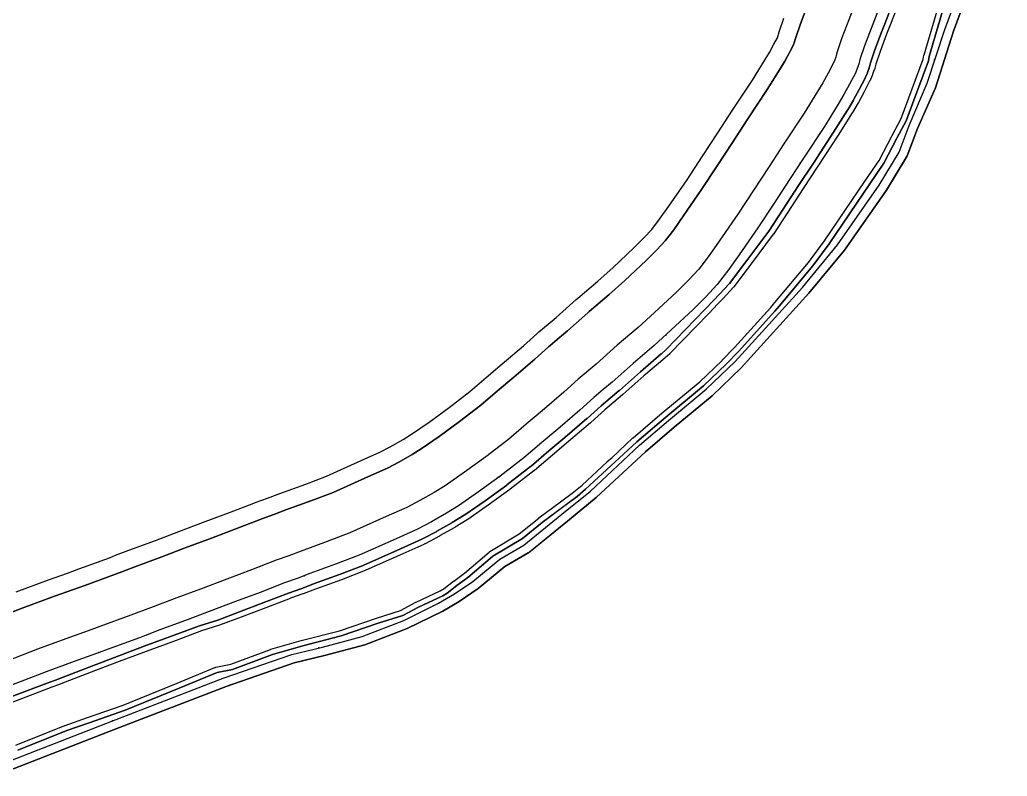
# Model space of a CAD drawing. Header units: inches. Extents: x 87989 to 118156, y 435697 to 451526.
# Drawn here: x 104968.3 to 105418.6, y 443827.4 to 444172.4 of the extents above; entities that cross this region are included whole.
import ezdxf

# ---------------------------------------------------------------- set-up
doc = ezdxf.new("R2010")
doc.units = ezdxf.units.IN
doc.header["$MEASUREMENT"] = 0
for name, color, linetype, true_color in [('As_waterkering_BWK', 7, 'Continuous', 0x7b8981), ('Beschermingszone_BWK', 7, 'Continuous', 0xcf890d), ('Grens_bebouwingsvrije_zone_BWK', 7, 'Continuous', 0x6789ae), ('Kernzone_BWK', 7, 'Continuous', 0xcb89af), ('Referentiepunten_BWK', 7, 'Continuous', 0x178980)]:
    doc.layers.add(name, color=color, linetype=linetype, true_color=true_color)

msp = doc.modelspace()

# ---------------------------------------------------------------- linework, layer by layer
at = {"layer": 'As_waterkering_BWK'}
for points in [[(105215.5609, 443946.8741), (105228.6045, 443957.479), (105250.9861, 443978.3491), (105264.191, 443989.626), (105281.389, 444003.9135), (105294.4859, 444016.4812), (105325.1776, 444050.348), (105341.1849, 444069.7949), (105360.235, 444096.9147), (105369.3631, 444111.996), (105373.9416, 444124.1546), (105382.0237, 444143.5295), (105390.1058, 444167.9973), (105414.8715, 444234.8952)], [(105367.058, 444195.455), (105358.097, 444172.268), (105356.61, 444168.422), (105353.594, 444160.411), (105351.4644, 444154.2024), (105350.9403, 444152.1271), (105350.2001, 444150.0874), (105349.3533, 444148.0606), (105346.6885, 444142.9412), (105344.1591, 444138.2485), (105341.5526, 444133.8507), (105335.2137, 444123.7684), (105326.0122, 444109.7308), (105319.2971, 444099.4697), (105312.2609, 444088.731), (105304.9128, 444077.5526), (105296.296, 444065.13), (105291.5167, 444058.2901), (105286.3509, 444051.5922), (105281.2314, 444046.0009), (105275.4123, 444040.2364), (105265.2802, 444030.7468), (105257.6117, 444023.7858), (105248.0304, 444015.6658), (105238.402, 444007.0681), (105234.399, 444003.7078), (105234.3865, 444003.6974), (105230.1541, 444000.1445), (105223.6839, 443994.3269), (105213.6207, 443985.721), (105206.3305, 443979.5652), (105198.2238, 443972.579), (105187.4407, 443964.2672), (105177.5769, 443957.1409), (105168.3835, 443950.69), (105162.946, 443947.3818), (105156.1034, 443943.4875), (105149.622, 443940.0237), (105139.8969, 443935.7363), (105123.1286, 443928.1965), (105112.3674, 443924.0737), (105100.5374, 443919.7917), (105094.8254, 443917.6036), (105089.0946, 443915.575), (105077.91, 443911.2584), (105066.693, 443907.0233), (105054.6587, 443902.4769), (105043.8481, 443898.4249), (105031.7598, 443893.9636), (105026.0955, 443891.7825), (105025.9401, 443891.7227), (105022.8983, 443890.5512), (105008.642, 443885.3249), (105003.2764, 443883.3951), (104994.8172, 443880.3396), (104980.3361, 443875.0338), (104962.5642, 443868.238)], [(104955.1571, 443831.1402), (105010.3228, 443852.5715), (105061.1229, 443872.1507), (105092.3438, 443882.9987), (105106.3667, 443886.306), (105124.4907, 443891.0685), (105143.4085, 443898.4768), (105159.2835, 443906.282), (105166.5596, 443910.5154), (105174.894, 443916.2039), (105187.1971, 443926.3904), (105198.1773, 443932.7404), (105215.5609, 443946.8741)]]:
    msp.add_lwpolyline(points, dxfattribs=at)
at = {"layer": 'Beschermingszone_BWK'}
for points in [[(104964.3066, 443863.5508, 0), (104982.0898, 443870.3516, 0), (104984.666, 443871.2949, 0), (104988.0645, 443872.6328, 0), (105000, 443877.207, 0), (105011.5273, 443881.625, 0), (105025.1094, 443886.6836, 0), (105038.7559, 443891.7148, 0), (105050.3418, 443896.0508, 0), (105058.5898, 443898.6172, 0), (105068.459, 443902.3457, 0), (105079.6934, 443906.5879, 0), (105090.8301, 443910.8848, 0), (105096.4941, 443912.8906, 0), (105096.6133, 443912.9336, 0), (105102.2402, 443915.0898, 0), (105102.3262, 443915.123, 0), (105114.1133, 443919.3887, 0), (105124.918, 443923.5273, 0), (105125.1797, 443923.6367, 0), (105141.9297, 443931.168, 0), (105151.6387, 443935.4492, 0), (105151.9785, 443935.6133, 0), (105158.4609, 443939.0781, 0), (105158.5762, 443939.1426, 0), (105165.4199, 443943.0371, 0), (105165.5449, 443943.1094, 0), (105170.9824, 443946.418, 0), (105171.2559, 443946.5977, 0), (105180.4766, 443953.0684, 0), (105190.3691, 443960.2148, 0), (105190.4941, 443960.3066, 0), (105201.2754, 443968.6191, 0), (105201.4883, 443968.791, 0), (105209.5762, 443975.7617, 0), (105216.8594, 443981.9102, 0), (105226.9336, 443990.5273, 0), (105227.0273, 443990.6094, 0), (105233.4336, 443996.3691, 0), (105237.6074, 443999.873, 0), (105241.6172, 444003.2383, 0), (105241.7324, 444003.3379, 0), (105251.3125, 444011.8926, 0), (105260.8438, 444019.9707, 0), (105260.9727, 444020.084, 0), (105263.0313, 444021.9531, 0), (105280.7227, 444040.1855, 0), (105284.8242, 444044.5, 0), (105287.2402, 444047.0176, 0), (105291.9473, 444052.1465, 0), (105299.9141, 444062.5449, 0), (105309.8906, 444076.0215, 0), (105316.4414, 444085.9883, 0), (105323.4805, 444096.7305, 0), (105330.1953, 444106.9922, 0), (105339.4219, 444121.0664, 0), (105345.7852, 444131.1895, 0), (105345.8535, 444131.3008, 0), (105348.4609, 444135.6992, 0), (105348.5605, 444135.877, 0), (105351.1074, 444140.6016, 0), (105353.7891, 444145.752, 0), (105353.9668, 444146.1328, 0), (105354.8145, 444148.1602, 0), (105354.9004, 444148.3809, 0), (105355.6406, 444150.4219, 0), (105355.7891, 444150.9023, 0), (105356.2617, 444152.7773, 0), (105358.2988, 444158.7188, 0), (105361.2813, 444166.6387, 0), (105362.7598, 444170.4648, 0), (105371.2031, 444192.3105, 0)], [(105373.207, 444190.5586, 0), (105365.0918, 444169.5645, 0), (105363.6172, 444165.748, 0), (105360.6641, 444157.9082, 0), (105360.6406, 444157.8379, 0), (105358.6602, 444152.0645, 0), (105358.2129, 444150.291, 0), (105358.1777, 444150.1699, 0), (105358.0313, 444149.6875, 0), (105357.9902, 444149.5684, 0), (105357.2402, 444147.502, 0), (105357.1309, 444147.2246, 0), (105356.2734, 444145.1699, 0), (105356.2305, 444145.0723, 0), (105356.0527, 444144.6914, 0), (105356.0059, 444144.5977, 0), (105353.3164, 444139.4297, 0), (105350.748, 444134.668, 0), (105350.623, 444134.4473, 0), (105347.9961, 444130.0137, 0), (105347.9102, 444129.873, 0), (105341.5254, 444119.7168, 0), (105332.2871, 444105.6211, 0), (105325.5723, 444095.3613, 0), (105318.5313, 444084.6152, 0), (105311.9805, 444074.6484, 0), (105311.9004, 444074.5352, 0), (105301.9102, 444061.041, 0), (105293.9316, 444050.627, 0), (105293.7891, 444050.457, 0), (105289.0645, 444045.3066, 0), (105286.6309, 444042.7734, 0), (105282.5254, 444038.4551, 0), (105264.8262, 444020.2129, 0), (105264.7109, 444020.1016, 0), (105262.6367, 444018.2188, 0), (105262.4766, 444018.0781, 0), (105252.9531, 444010.0078, 0), (105243.3828, 444001.4609, 0), (105243.2383, 444001.3359, 0), (105239.2148, 443997.959, 0), (105235.1055, 443994.5098, 0), (105235.041, 443994.4551, 0), (105228.6875, 443988.7402, 0), (105228.5703, 443988.6367, 0), (105218.4766, 443980.0059, 0), (105211.1973, 443973.8594, 0), (105203.1191, 443966.8984, 0), (105203.0684, 443966.8535, 0), (105202.8555, 443966.6816, 0), (105202.8027, 443966.6387, 0), (105192.0039, 443958.3145, 0), (105191.8477, 443958.1992, 0), (105181.9277, 443951.0313, 0), (105172.6914, 443944.5508, 0), (105172.623, 443944.5059, 0), (105172.3516, 443944.3262, 0), (105172.2813, 443944.2832, 0), (105166.8281, 443940.9648, 0), (105166.6719, 443940.873, 0), (105159.7988, 443936.9609, 0), (105159.6523, 443936.8809, 0), (105153.1563, 443933.4082, 0), (105153.0723, 443933.3652, 0), (105152.7324, 443933.2012, 0), (105152.6465, 443933.1602, 0), (105142.9473, 443928.8848, 0), (105126.2051, 443921.3555, 0), (105126.1387, 443921.3281, 0), (105125.877, 443921.2187, 0), (105125.8125, 443921.1934, 0), (105114.9844, 443917.0449, 0), (105103.1875, 443912.7754, 0), (105103.123, 443912.752, 0), (105097.4941, 443910.5938, 0), (105097.3438, 443910.5391, 0), (105091.7305, 443908.5527, 0), (105091.6641, 443908.5273, 0), (105080.584, 443904.252, 0), (105069.3438, 443900.0078, 0), (105059.4746, 443896.2793, 0), (105059.334, 443896.2305, 0), (105051.1523, 443893.6855, 0), (105039.625, 443889.3711, 0), (105025.9785, 443884.3398, 0), (105012.4121, 443879.2871, 0), (105000.8945, 443874.873, 0), (104988.9707, 443870.3027, 0), (104985.5527, 443868.957, 0), (104982.9648, 443868.0098, 0), (104965.1777, 443861.209, 0)], [(104966.5859, 443841.6152, 0), (104988.9219, 443850.5332, 0), (104989.0234, 443850.5723, 0), (104999.1738, 443854.125, 0), (105015.5547, 443859.8574, 0), (105040.0469, 443869.8086, 0), (105057.3086, 443876.9902, 0), (105057.4141, 443877.0313, 0), (105057.7637, 443877.1309, 0), (105064.6191, 443878.5488, 0), (105082.7051, 443885.248, 0), (105082.8867, 443885.3066, 0), (105096.7012, 443889.2617, 0), (105114.1602, 443893.7754, 0), (105130.9941, 443899.5176, 0), (105142.0156, 443903.0313, 0), (105148.9102, 443906.7793, 0), (105149.0527, 443906.8516, 0), (105160.0723, 443911.9473, 0), (105161.8379, 443912.9746, 0), (105166.1406, 443916.3711, 0), (105166.2227, 443916.4316, 0), (105171.0625, 443919.9395, 0), (105177.1367, 443925.1504, 0), (105182.3926, 443929.5996, 0), (105182.709, 443929.8281, 0), (105196.0781, 443937.9453, 0), (105204.9512, 443945.1133, 0), (105205.0332, 443945.1758, 0), (105214.8906, 443952.4922, 0), (105220.8535, 443956.9785, 0), (105220.9277, 443957.0352, 0), (105224.7246, 443960.125, 0), (105236.125, 443970.8437, 0), (105236.2344, 443970.9395, 0), (105238.2422, 443972.6191, 0), (105247.9375, 443981.6582, 0), (105248.043, 443981.7539, 0), (105261.293, 443993.0684, 0), (105278.3887, 444007.2715, 0), (105288.5879, 444017.0566, 0), (105288.6543, 444017.123, 0), (105294.1465, 444022.8086, 0), (105294.2012, 444022.8672, 0), (105310.6875, 444041.0586, 0), (105310.75, 444041.1309, 0), (105312.6582, 444043.4063, 0), (105327.9551, 444061.7148, 0), (105335.3223, 444071.5957, 0), (105353.832, 444098.9297, 0), (105360.1523, 444108.2402, 0), (105366.125, 444119.5156, 0), (105370.2227, 444127.2754, 0), (105380.2559, 444154.373, 0), (105380.6367, 444156.1523, 0), (105380.6816, 444156.332, 0), (105388.1055, 444181.7246, 0)], [(105390.5039, 444181.0215, 0), (105383.082, 444155.6309, 0), (105382.6641, 444153.6738, 0), (105372.5098, 444126.2539, 0), (105368.3359, 444118.3477, 0), (105362.2969, 444106.9492, 0), (105355.9004, 444097.5273, 0), (105337.3594, 444070.1465, 0), (105329.918, 444060.166, 0), (105314.5742, 444041.8027, 0), (105312.6035, 444039.4512, 0), (105295.998, 444021.1289, 0), (105290.3867, 444015.3203, 0), (105280.0566, 444005.4063, 0), (105262.9023, 443991.1563, 0), (105249.6875, 443979.8691, 0), (105249.623, 443979.8125, 0), (105239.8984, 443970.7441, 0), (105237.8379, 443969.0215, 0), (105226.373, 443958.2422, 0), (105222.4316, 443955.0371, 0), (105216.3867, 443950.4883, 0), (105206.5234, 443943.1699, 0), (105197.5195, 443935.8945, 0), (105184.0078, 443927.6914, 0), (105178.7578, 443923.248, 0), (105172.6113, 443917.9766, 0), (105167.6895, 443914.4082, 0), (105163.248, 443910.9023, 0), (105161.2285, 443909.7285, 0), (105150.1035, 443904.582, 0), (105143, 443900.7227, 0), (105131.7773, 443897.1445, 0), (105114.877, 443891.3789, 0), (105097.3574, 443886.8496, 0), (105083.5742, 443882.9043, 0), (105065.3105, 443876.1387, 0), (105058.2695, 443874.6816, 0), (105040.998, 443867.498, 0), (105016.4375, 443857.5176, 0), (105000, 443851.7656, 0), (104989.8496, 443848.2129, 0), (104967.5117, 443839.2949, 0)], [(105327.6469, 444179.4729, 0), (105324.582, 444171.3335, 0), (105324.2711, 444170.4691, 0), (105322.1414, 444164.2605, 0), (105321.4079, 444161.7924, 0), (105321.2649, 444161.2449, 0), (105319.2941, 444157.4532, 0), (105317.1696, 444153.5118, 0), (105315.092, 444150.0062, 0), (105309.1261, 444140.5173, 0), (105300.0793, 444126.7157, 0), (105293.3626, 444116.4521, 0), (105286.3438, 444105.7399, 0), (105279.2206, 444094.9037, 0), (105270.8543, 444082.8422, 0), (105266.5235, 444076.6442, 0), (105262.6031, 444071.5611, 0), (105258.8779, 444067.4926, 0), (105253.9041, 444062.5655, 0), (105244.2653, 444053.5379, 0), (105237.1665, 444047.094, 0), (105227.9878, 444039.3152, 0), (105227.3827, 444038.7888, 0), (105218.1079, 444030.5068, 0), (105214.4616, 444027.446, 0), (105210.223, 444023.8879, 0), (105209.427, 444023.1963, 0), (105203.2434, 444017.6363, 0), (105193.5468, 444009.3437, 0), (105186.2119, 444003.1494, 0), (105178.6279, 443996.6147, 0), (105168.8963, 443989.1135, 0), (105159.5959, 443982.3942, 0), (105151.406, 443976.6475, 0), (105147.2196, 443974.1004, 0), (105141.1282, 443970.6337, 0), (105136.0442, 443967.9166, 0), (105127.2878, 443964.0559, 0), (105111.2173, 443956.8303, 0), (105101.5457, 443953.125, 0), (105089.7173, 443948.8407, 0), (105084.1066, 443946.6943, 0), (105078.7499, 443944.7981, 0), (105077.9328, 443944.4958, 0), (105066.8541, 443940.2196, 0), (105055.7403, 443936.0239, 0), (105043.7409, 443931.4907, 0), (105033.0414, 443927.4802, 0), (105020.8235, 443922.9696, 0), (105014.8773, 443920.6817, 0), (105011.9918, 443919.5703, 0), (104998.0613, 443914.4632, 0), (104992.765, 443912.5586, 0), (104984.219, 443909.4716, 0), (104969.4675, 443904.0653, 0), (104951.7591, 443897.2954, 0)], [(104966.6627, 443911.5573, 0), (104981.484, 443916.9896, 0), (104990.0523, 443920.0847, 0), (104995.3308, 443921.9828, 0), (105009.1772, 443927.0591, 0), (105012.0023, 443928.1472, 0), (105018.0012, 443930.4551, 0), (105030.2526, 443934.9783, 0), (105040.9234, 443938.9781, 0), (105052.9138, 443943.5079, 0), (105064.0008, 443947.694, 0), (105075.0523, 443951.9592, 0), (105076.0804, 443952.3395, 0), (105081.3405, 443954.2015, 0), (105086.925, 443956.3372, 0), (105098.7531, 443960.6221, 0), (105108.1434, 443964.2196, 0), (105124.0338, 443971.3642, 0), (105132.5403, 443975.1148, 0), (105137.2636, 443977.6391, 0), (105143.1612, 443980.9956, 0), (105147.0248, 443983.3462, 0), (105154.9556, 443988.9111, 0), (105164.1107, 443995.5255, 0), (105173.5708, 444002.8175, 0), (105181.02, 444009.2357, 0), (105188.3664, 444015.4399, 0), (105197.9684, 444023.6517, 0), (105204.0781, 444029.1452, 0), (105205.0795, 444030.0153, 0), (105209.3181, 444033.5734, 0), (105212.8707, 444036.5555, 0), (105222.0543, 444044.756, 0), (105222.8156, 444045.4183, 0), (105231.8904, 444053.1091, 0), (105238.8421, 444059.4195, 0), (105248.3536, 444068.3278, 0), (105253.1093, 444073.0389, 0), (105256.4747, 444076.7144, 0), (105260.0736, 444081.3808, 0), (105264.2887, 444087.4131, 0), (105272.5904, 444099.3814, 0), (105279.6555, 444110.1293, 0), (105286.6698, 444120.8346, 0), (105293.387, 444131.0989, 0), (105302.3938, 444144.8396, 0), (105308.2634, 444154.1753, 0), (105310.2046, 444157.4508, 0), (105312.2245, 444161.1982, 0), (105313.7817, 444164.1896, 0), (105314.5742, 444166.8562, 0), (105316.7039, 444173.0648, 0)]]:
    msp.add_polyline3d(points, dxfattribs=at)
at = {"layer": 'Grens_bebouwingsvrije_zone_BWK'}
for points in [[(104956.586, 443827.4041), (105011.7663, 443848.8411), (105062.499, 443868.3943), (105093.4623, 443879.1527), (105107.3343, 443882.4244), (105125.7325, 443887.259), (105145.023, 443894.8133), (105161.1741, 443902.7542), (105168.6956, 443907.1304), (105177.3021, 443913.0047), (105189.4898, 443923.0956), (105200.4545, 443929.4366), (105218.0843, 443943.7704), (105231.2332, 443954.461), (105253.6502, 443975.3641), (105266.768, 443986.5666), (105284.0552, 444000.9282), (105297.3561, 444013.6917), (105328.2054, 444047.7324), (105344.3703, 444067.3707), (105363.5864, 444094.727), (105372.9821, 444110.2502), (105377.6383, 444122.8247), (105385.8716, 444141.2532), (105394.0695, 444167.1988), (105418.6133, 444233.481)], [(105356.7243, 444199.2252), (105346.3326, 444172.3434), (105343.242, 444164.1342), (105340.9111, 444157.3389), (105340.4109, 444155.358), (105339.9493, 444154.0862), (105339.3822, 444152.7287), (105336.9679, 444148.0906), (105334.5822, 444143.6646), (105332.1634, 444139.5833), (105325.9568, 444129.7116), (105316.8102, 444115.7577), (105310.0945, 444105.4957), (105303.0645, 444094.7664), (105295.7962, 444083.7094), (105287.2683, 444071.415), (105282.6481, 444064.8029), (105277.9243, 444058.678), (105273.2995, 444053.627), (105267.7803, 444048.1597), (105257.8233, 444038.834), (105250.357, 444032.0565), (105240.8099, 444023.9655), (105231.2009, 444015.3851), (105222.9384, 444008.4493), (105216.4308, 444002.598), (105206.4976, 443994.1034), (105199.1914, 443987.934), (105191.2704, 443981.1078), (105180.8604, 443973.0837), (105171.1966, 443966.1018), (105162.3592, 443959.9007), (105157.3657, 443956.8626), (105150.7896, 443953.12), (105144.8041, 443949.9212), (105135.4226, 443945.7853), (105118.902, 443938.3569), (105108.5274, 443934.3822), (105096.6977, 443930.1003), (105091.0219, 443927.9261), (105085.2782, 443925.8929), (105073.9869, 443921.5351), (105062.8066, 443917.3138), (105050.7846, 443912.7721), (105040.0134, 443908.7349), (105027.879, 443904.2566), (105019.0285, 443900.8484), (105004.8875, 443895.6644), (104999.5465, 443893.7435), (104991.0565, 443890.6768), (104976.4793, 443885.3358), (104958.7301, 443878.5487)]]:
    msp.add_lwpolyline(points, dxfattribs=at)
at = {"layer": 'Kernzone_BWK'}
for points in [[(105371.2035, 444192.3113), (105362.7607, 444170.4652), (105361.2815, 444166.6396), (105358.2995, 444158.7186), (105356.2613, 444152.7767), (105355.7881, 444150.9029), (105355.6404, 444150.4215), (105354.9003, 444148.3818), (105354.8137, 444148.1598), (105353.9668, 444146.133), (105353.7884, 444145.7519), (105351.1067, 444140.6007), (105348.5604, 444135.8762), (105348.4604, 444135.6993), (105345.854, 444131.3015), (105345.7855, 444131.1894), (105339.421, 444121.0672), (105330.1949, 444106.9914), (105323.4801, 444096.7306), (105316.4411, 444085.9876), (105309.8904, 444076.0222), (105299.914, 444062.545), (105291.948, 444052.147), (105287.241, 444047.018), (105284.824, 444044.5), (105280.722, 444040.186), (105263.0316, 444021.953), (105260.9724, 444020.0836), (105260.8444, 444019.9714), (105251.3124, 444011.8932), (105241.7323, 444003.3386), (105241.6167, 444003.2385), (105237.6074, 443999.873), (105233.4339, 443996.3696), (105227.027, 443990.6088), (105226.9336, 443990.5269), (105216.8584, 443981.9109), (105209.5754, 443975.7613), (105201.4879, 443968.7914), (105201.2763, 443968.6189), (105190.4932, 443960.3072), (105190.3688, 443960.2143), (105180.477, 443953.068), (105171.2555, 443946.5971), (105170.9823, 443946.4185), (105165.5449, 443943.1103), (105165.4192, 443943.0363), (105158.5765, 443939.142), (105158.4601, 443939.0778), (105151.9787, 443935.6139), (105151.639, 443935.4485), (105141.9306, 443931.1686), (105125.1791, 443923.6363), (105124.9174, 443923.5274), (105114.1126, 443919.3884), (105102.3261, 443915.1222), (105102.2393, 443915.0898), (105096.614, 443912.9345), (105096.4938, 443912.8902), (105090.8293, 443910.885), (105079.6932, 443906.5872), (105068.4596, 443902.3457), (105058.5905, 443898.6173), (105050.342, 443896.051), (105038.755, 443891.714), (105025.11, 443886.684), (105011.528, 443881.625), (105000, 443877.207), (104988.065, 443872.633), (104984.6651, 443871.2949), (104982.0892, 443870.3511), (104964.3068, 443863.5517)], [(104951.7591, 443897.2954), (104969.4675, 443904.0653), (104984.219, 443909.4716), (104992.765, 443912.5586), (104998.0613, 443914.4632), (105011.9918, 443919.5703), (105014.8773, 443920.6817), (105020.8235, 443922.9696), (105033.0414, 443927.4802), (105043.7409, 443931.4907), (105055.7403, 443936.0239), (105066.8541, 443940.2196), (105077.9328, 443944.4958), (105078.7499, 443944.7981), (105084.1066, 443946.6943), (105089.7173, 443948.8407), (105101.5457, 443953.125), (105111.2173, 443956.8303), (105127.2878, 443964.0559), (105136.0442, 443967.9166), (105141.1282, 443970.6337), (105147.2196, 443974.1004), (105151.406, 443976.6475), (105159.5959, 443982.3942), (105168.8963, 443989.1135), (105178.6279, 443996.6147), (105186.2119, 444003.1494), (105193.5468, 444009.3437), (105203.2434, 444017.6363), (105209.427, 444023.1963), (105210.223, 444023.8879), (105214.4616, 444027.446), (105218.1079, 444030.5068), (105227.3827, 444038.7888), (105227.9878, 444039.3152), (105237.1665, 444047.094), (105244.2653, 444053.5379), (105253.9041, 444062.5655), (105258.8779, 444067.4926), (105262.6031, 444071.5611), (105266.5235, 444076.6442), (105270.8543, 444082.8422), (105279.2206, 444094.9037), (105286.3438, 444105.7399), (105293.3626, 444116.4521), (105300.0793, 444126.7157), (105309.1261, 444140.5173), (105315.092, 444150.0062), (105317.1696, 444153.5118), (105319.2941, 444157.4532), (105321.2649, 444161.2449), (105321.4079, 444161.7924), (105322.1414, 444164.2605), (105324.2711, 444170.4691), (105324.582, 444171.3335), (105327.6469, 444179.4729)]]:
    msp.add_lwpolyline(points, dxfattribs=at)
for points in [[(105418.6131, 444233.481, 0), (105394.0695, 444167.1988, 0), (105385.8716, 444141.2532, 0), (105377.6383, 444122.8247, 0), (105373.1142, 444110.607, 0), (105372.8062, 444109.9604, 0), (105363.5825, 444094.7295, 0), (105344.3657, 444067.3742, 0), (105328.2037, 444047.7339, 0), (105297.3526, 444013.6951, 0), (105284.0518, 444000.932, 0), (105266.7679, 443986.5667, 0), (105253.6502, 443975.3641, 0), (105231.2301, 443954.4645, 0), (105218.0843, 443943.7704, 0), (105200.7007, 443929.6368, 0), (105200.1798, 443929.2778, 0), (105189.4898, 443923.0956, 0), (105177.2969, 443913.0115, 0), (105168.6928, 443907.1348, 0), (105161.1717, 443902.7586, 0), (105145.0202, 443894.8197, 0), (105125.7283, 443887.2718, 0), (105107.3341, 443882.425, 0), (105093.4623, 443879.1527, 0), (105062.499, 443868.3943, 0), (105011.7663, 443848.8411, 0), (104956.5859, 443827.4042, 0)], [(104967.512, 443839.294, 0), (104989.849, 443848.212, 0), (105000, 443851.765, 0), (105016.438, 443857.518, 0), (105040.9975, 443867.4972, 0), (105058.269, 443874.682, 0), (105065.311, 443876.138, 0), (105083.574, 443882.904, 0), (105097.358, 443886.85, 0), (105114.877, 443891.379, 0), (105131.778, 443897.144, 0), (105143, 443900.7221, 0), (105150.1031, 443904.5818, 0), (105161.2289, 443909.7278, 0), (105163.2478, 443910.9024, 0), (105167.689, 443914.408, 0), (105172.612, 443917.976, 0), (105178.758, 443923.248, 0), (105184.007, 443927.691, 0), (105197.5197, 443935.8951, 0), (105206.523, 443943.169, 0), (105216.387, 443950.489, 0), (105222.4317, 443955.0379, 0), (105226.3723, 443958.2418, 0), (105237.8381, 443969.0223, 0), (105239.8977, 443970.7441, 0), (105249.6222, 443979.8119, 0), (105249.6873, 443979.87, 0), (105262.9026, 443991.1556, 0), (105280.0559, 444005.4061, 0), (105290.3865, 444015.3194, 0), (105295.9988, 444021.129, 0), (105312.603, 444039.4509, 0), (105314.575, 444041.802, 0), (105329.918, 444060.166, 0), (105337.36, 444070.147, 0), (105355.901, 444097.527, 0), (105362.297, 444106.949, 0), (105368.335, 444118.347, 0), (105372.5097, 444126.2533, 0), (105382.6636, 444153.6746, 0), (105383.0812, 444155.6305, 0), (105390.5044, 444181.0222, 0)]]:
    msp.add_polyline3d(points, dxfattribs=at)
at = {"layer": 'Referentiepunten_BWK'}
for p in [(105385.4893, 444154.0212), (105324.2312, 444107.0094), (105338.5508, 444066.5947), (105262.9121, 444028.5972), (105269.7736, 443994.2638), (105186.7882, 443963.7958), (105193.364, 443929.9568), (105098.0163, 443918.8259), (105004.36, 443883.7848), (105104.762, 443885.9275), (105010.5592, 443852.6626)]:
    msp.add_point(p, dxfattribs=at)

doc.saveas('drawing.dxf')
